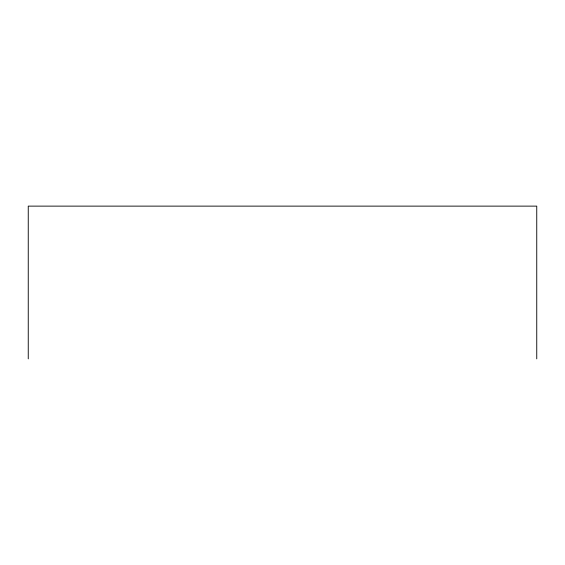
<?xml version="1.0" encoding="UTF-8"?>
<svg xmlns="http://www.w3.org/2000/svg" width="565" height="565" viewBox="0 0 565 565"><rect width="100%" height="100%" fill="white"/><g stroke="black" fill="none" stroke-linecap="round" stroke-linejoin="round"><path stroke-width="0.85" d="M536.75 358.874L536.75 206.126L28.25 206.126L28.25 358.874"/></g></svg>
